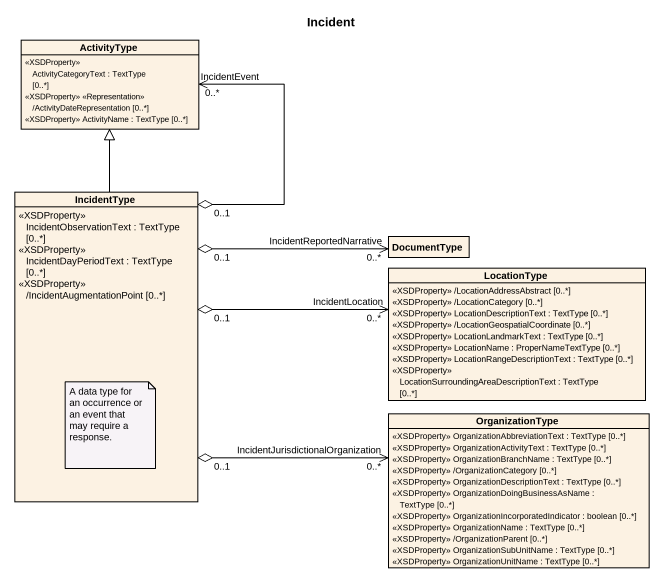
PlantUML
@startuml
title Incident
hide circle
hide empty members
class ActivityType {
  <<XSDProperty>> ActivityCategoryText : TextType [0..*]
  <<XSDProperty>> <<Representation>> /ActivityDateRepresentation [0..*]
  <<XSDProperty>> ActivityName : TextType [0..*]
}
class IncidentType {
  <<XSDProperty>> IncidentObservationText : TextType [0..*]
  <<XSDProperty>> IncidentDayPeriodText : TextType [0..*]
  <<XSDProperty>> /IncidentAugmentationPoint [0..*]
}
class DocumentType
class LocationType {
  <<XSDProperty>> /LocationAddressAbstract [0..*]
  <<XSDProperty>> /LocationCategory [0..*]
  <<XSDProperty>> LocationDescriptionText : TextType [0..*]
  <<XSDProperty>> /LocationGeospatialCoordinate [0..*]
  <<XSDProperty>> LocationLandmarkText : TextType [0..*]
  <<XSDProperty>> LocationName : ProperNameTextType [0..*]
  <<XSDProperty>> LocationRangeDescriptionText : TextType [0..*]
  <<XSDProperty>> LocationSurroundingAreaDescriptionText : TextType [0..*]
}
class OrganizationType {
  <<XSDProperty>> OrganizationAbbreviationText : TextType [0..*]
  <<XSDProperty>> OrganizationActivityText : TextType [0..*]
  <<XSDProperty>> OrganizationBranchName : TextType [0..*]
  <<XSDProperty>> /OrganizationCategory [0..*]
  <<XSDProperty>> OrganizationDescriptionText : TextType [0..*]
  <<XSDProperty>> OrganizationDoingBusinessAsName : TextType [0..*]
  <<XSDProperty>> OrganizationIncorporatedIndicator : boolean [0..*]
  <<XSDProperty>> OrganizationName : TextType [0..*]
  <<XSDProperty>> /OrganizationParent [0..*]
  <<XSDProperty>> OrganizationSubUnitName : TextType [0..*]
  <<XSDProperty>> OrganizationUnitName : TextType [0..*]
}
IncidentType "0..1" o-up-> "IncidentEvent\n0..*" ActivityType
IncidentType -up-|> ActivityType
IncidentType "0..1" o-right-> "IncidentReportedNarrative\n0..*" DocumentType
IncidentType "0..1" o-right-> "IncidentLocation\n0..*" LocationType
IncidentType "0..1" o-right-> "IncidentJurisdictionalOrganization\n0..*" OrganizationType
note bottom of IncidentType : A data type for an occurrence or an event that may require a response.
@enduml
